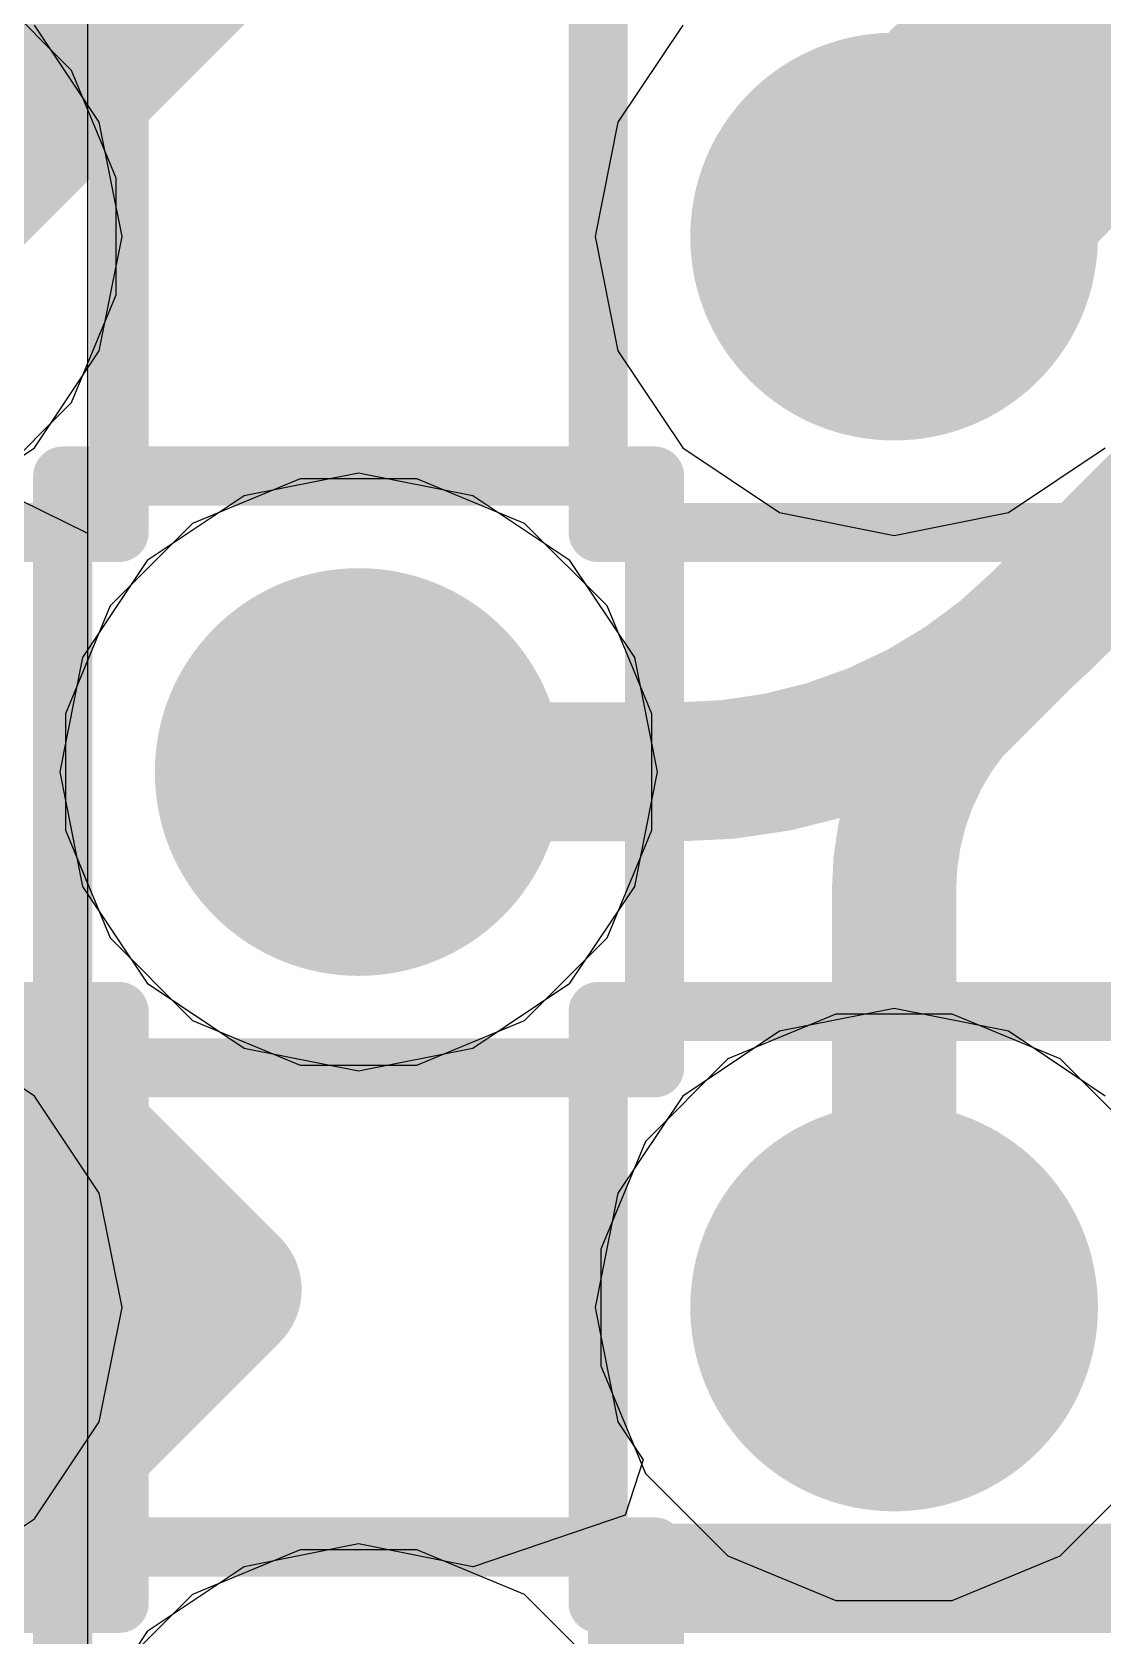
# Model space of a CAD drawing. Header units: inches. Extents: x -6 to 284, y -12 to 154.
# Drawn here: x 58.724 to 59.643, y 6.155 to 7.532 of the extents above; entities that cross this region are included whole.
import ezdxf

# ---------------------------------------------------------------- set-up
doc = ezdxf.new("R2010")
doc.units = ezdxf.units.IN
for name, color, linetype in [('Bottom Layer', 5, 'Continuous'), ('Bottom Overlay', 54, 'Continuous'), ('Bottom Paste', 16, 'Continuous'), ('Bottom Solder', 6, 'Continuous'), ('Drill Drawing', 1, 'Continuous'), ('GND-1', 16, 'Continuous'), ('GND-2', 90, 'Continuous'), ('GND-3', 216, 'Continuous'), ('GND-4', 54, 'Continuous'), ('PWR-1', 156, 'Continuous'), ('PWR-2', 130, 'Continuous'), ('Signal L1', 76, 'Continuous'), ('Signal L2', 6, 'Continuous'), ('Top Layer', 1, 'Continuous'), ('Top Paste', 8, 'Continuous'), ('Top Solder', 216, 'Continuous'), ('Via Holes', 16, 'Continuous')]:
    doc.layers.add(name, color=color, linetype=linetype)

# ---------------------------------------------------------------- blocks, each defined once
blk = doc.blocks.new('BGA_565_15_5_14_4__132')
at = {"layer": 'Top Layer'}
h = blk.add_hatch(color=1, dxfattribs=at)
edge = h.paths.add_edge_path()
edge.add_arc((-2.27499926, 4.87499914), 0.12499848, 0, 360)
h = blk.add_hatch(color=1, dxfattribs=at)
edge = h.paths.add_edge_path()
edge.add_arc((-2.9250005, 4.22500044), 0.12499848, 0, 360)
h = blk.add_hatch(color=1, dxfattribs=at)
edge = h.paths.add_edge_path()
edge.add_arc((-2.27499926, 4.22500044), 0.12499848, 0, 360)
at = {"layer": 'Top Paste'}
h = blk.add_hatch(color=8, dxfattribs=at)
edge = h.paths.add_edge_path()
edge.add_arc((-2.27499926, 4.87499914), 0.12499848, 0, 360)
h = blk.add_hatch(color=8, dxfattribs=at)
edge = h.paths.add_edge_path()
edge.add_arc((-2.9250005, 4.22500044), 0.12499848, 0, 360)
h = blk.add_hatch(color=8, dxfattribs=at)
edge = h.paths.add_edge_path()
edge.add_arc((-2.27499926, 4.22500044), 0.12499848, 0, 360)
at = {"layer": 'Top Solder'}
h = blk.add_hatch(color=216, dxfattribs=at)
edge = h.paths.add_edge_path()
edge.add_arc((-2.27499926, 4.87499914), 0.17499838, 0, 360)
h = blk.add_hatch(color=216, dxfattribs=at)
edge = h.paths.add_edge_path()
edge.add_arc((-2.9250005, 4.22500044), 0.17499838, 0, 360)
h = blk.add_hatch(color=216, dxfattribs=at)
edge = h.paths.add_edge_path()
edge.add_arc((-2.27499926, 4.22500044), 0.17499838, 0, 360)
blk = doc.blocks.new('CAP_0201_B_398')
at = {"layer": 'Bottom Layer'}
for points in [[(-0.44999656, 0.1499997), (-0.14999716, 0.1499997), (-0.14999716, -0.1499997), (-0.44999656, -0.1499997)], [(0.14999716, 0.1499997), (0.44999656, 0.1499997), (0.44999656, -0.1499997), (0.14999716, -0.1499997)]]:
    blk.add_hatch(color=5, dxfattribs=at).paths.add_polyline_path(points)
at = {"layer": 'Bottom Paste'}
for points in [[(-0.44999656, 0.1499997), (-0.14999716, 0.1499997), (-0.14999716, -0.1499997), (-0.44999656, -0.1499997)], [(0.14999716, 0.1499997), (0.44999656, 0.1499997), (0.44999656, -0.1499997), (0.14999716, -0.1499997)]]:
    blk.add_hatch(color=16, dxfattribs=at).paths.add_polyline_path(points)
at = {"layer": 'Bottom Solder'}
for points in [[(-0.50499772, 0.20500086), (-0.094996, 0.20500086), (-0.094996, -0.20500086), (-0.50499772, -0.20500086)], [(0.094996, 0.20500086), (0.50499772, 0.20500086), (0.50499772, -0.20500086), (0.094996, -0.20500086)]]:
    blk.add_hatch(color=6, dxfattribs=at).paths.add_polyline_path(points)
at = {"layer": 'Bottom Overlay'}
for points in [[(-0.2032, 0.2286, 0.127, 0.127, 0), (-0.5334, 0.2286, 0.127, 0.127, 0)], [(-0.5334, 0.2286, 0.127, 0.127, 0), (-0.5334, -0.2286, 0.127, 0.127, 0)], [(0.5334, 0.2286, 0.127, 0.127, 0), (0.2032, 0.2286, 0.127, 0.127, 0)], [(0.5334, 0.2286, 0.127, 0.127, 0), (0.5334, -0.2286, 0.127, 0.127, 0)], [(-0.2032, -0.2286, 0.127, 0.127, 0), (-0.5334, -0.2286, 0.127, 0.127, 0)], [(0.5334, -0.2286, 0.127, 0.127, 0), (0.2032, -0.2286, 0.127, 0.127, 0)]]:
    blk.add_lwpolyline(points, format="xyseb", dxfattribs=at)
for points in [[(-0.5651499999999999, 0.2286, 0.0635, 0.0635, 1), (-0.5016499999999999, 0.2286, 0.0635, 0.0635, 1)], [(-0.5651499999999999, 0.2286, 0.0635, 0.0635, 1), (-0.5016499999999999, 0.2286, 0.0635, 0.0635, 1)], [(-0.23495, 0.2286, 0.0635, 0.0635, 1), (-0.17145, 0.2286, 0.0635, 0.0635, 1)], [(0.17145, 0.2286, 0.0635, 0.0635, 1), (0.23495, 0.2286, 0.0635, 0.0635, 1)], [(0.5016499999999999, 0.2286, 0.0635, 0.0635, 1), (0.5651499999999999, 0.2286, 0.0635, 0.0635, 1)], [(0.5016499999999999, 0.2286, 0.0635, 0.0635, 1), (0.5651499999999999, 0.2286, 0.0635, 0.0635, 1)], [(-0.5651499999999999, -0.2286, 0.0635, 0.0635, 1), (-0.5016499999999999, -0.2286, 0.0635, 0.0635, 1)], [(-0.5651499999999999, -0.2286, 0.0635, 0.0635, 1), (-0.5016499999999999, -0.2286, 0.0635, 0.0635, 1)], [(-0.23495, -0.2286, 0.0635, 0.0635, 1), (-0.17145, -0.2286, 0.0635, 0.0635, 1)], [(0.17145, -0.2286, 0.0635, 0.0635, 1), (0.23495, -0.2286, 0.0635, 0.0635, 1)], [(0.5016499999999999, -0.2286, 0.0635, 0.0635, 1), (0.5651499999999999, -0.2286, 0.0635, 0.0635, 1)], [(0.5016499999999999, -0.2286, 0.0635, 0.0635, 1), (0.5651499999999999, -0.2286, 0.0635, 0.0635, 1)]]:
    blk.add_lwpolyline(points, format="xyseb", close=True, dxfattribs=at)

msp = doc.modelspace()

# ---------------------------------------------------------------- hatches: boundary and pattern name
at = {"layer": 'Bottom Layer'}
h = msp.add_hatch(color=5, dxfattribs=at)
edge = h.paths.add_edge_path()
edge.add_arc((59.4636352, 7.356739159999999), 0.1499997, 0, 360)
h = msp.add_hatch(color=5, dxfattribs=at)
edge = h.paths.add_edge_path()
edge.add_arc((59.00401458, 6.89711854), 0.1499997, 0, 360)
h = msp.add_hatch(color=5, dxfattribs=at)
edge = h.paths.add_edge_path()
edge.add_arc((59.4636352, 6.43749792), 0.1499997, 0, 360)
at = {"layer": 'GND-1'}
h = msp.add_hatch(color=16, dxfattribs=at)
edge = h.paths.add_edge_path()
edge.add_arc((59.4636352, 7.356739159999999), 0.1499997, 0, 360)
h = msp.add_hatch(color=16, dxfattribs=at)
edge = h.paths.add_edge_path()
edge.add_arc((59.00401458, 6.89711854), 0.1499997, 0, 360)
h = msp.add_hatch(color=16, dxfattribs=at)
edge = h.paths.add_edge_path()
edge.add_arc((59.4636352, 6.43749792), 0.1499997, 0, 360)
at = {"layer": 'GND-2'}
h = msp.add_hatch(color=90, dxfattribs=at)
edge = h.paths.add_edge_path()
edge.add_arc((59.4636352, 7.356739159999999), 0.1499997, 0, 360)
h = msp.add_hatch(color=90, dxfattribs=at)
edge = h.paths.add_edge_path()
edge.add_arc((59.00401458, 6.89711854), 0.1499997, 0, 360)
h = msp.add_hatch(color=90, dxfattribs=at)
edge = h.paths.add_edge_path()
edge.add_arc((59.4636352, 6.43749792), 0.1499997, 0, 360)
at = {"layer": 'GND-3'}
h = msp.add_hatch(color=216, dxfattribs=at)
edge = h.paths.add_edge_path()
edge.add_arc((59.4636352, 7.356739159999999), 0.1499997, 0, 360)
h = msp.add_hatch(color=216, dxfattribs=at)
edge = h.paths.add_edge_path()
edge.add_arc((59.00401458, 6.89711854), 0.1499997, 0, 360)
h = msp.add_hatch(color=216, dxfattribs=at)
edge = h.paths.add_edge_path()
edge.add_arc((59.4636352, 6.43749792), 0.1499997, 0, 360)
at = {"layer": 'GND-4'}
h = msp.add_hatch(color=54, dxfattribs=at)
edge = h.paths.add_edge_path()
edge.add_arc((59.4636352, 7.356739159999999), 0.1499997, 0, 360)
h = msp.add_hatch(color=54, dxfattribs=at)
edge = h.paths.add_edge_path()
edge.add_arc((59.00401458, 6.89711854), 0.1499997, 0, 360)
h = msp.add_hatch(color=54, dxfattribs=at)
edge = h.paths.add_edge_path()
edge.add_arc((59.4636352, 6.43749792), 0.1499997, 0, 360)
at = {"layer": 'PWR-1'}
h = msp.add_hatch(color=156, dxfattribs=at)
edge = h.paths.add_edge_path()
edge.add_arc((59.4636352, 7.356739159999999), 0.1499997, 0, 360)
h = msp.add_hatch(color=156, dxfattribs=at)
edge = h.paths.add_edge_path()
edge.add_arc((59.00401458, 6.89711854), 0.1499997, 0, 360)
h = msp.add_hatch(color=156, dxfattribs=at)
edge = h.paths.add_edge_path()
edge.add_arc((59.4636352, 6.43749792), 0.1499997, 0, 360)
at = {"layer": 'PWR-2'}
h = msp.add_hatch(color=130, dxfattribs=at)
edge = h.paths.add_edge_path()
edge.add_arc((59.4636352, 7.356739159999999), 0.1499997, 0, 360)
h = msp.add_hatch(color=130, dxfattribs=at)
edge = h.paths.add_edge_path()
edge.add_arc((59.00401458, 6.89711854), 0.1499997, 0, 360)
h = msp.add_hatch(color=130, dxfattribs=at)
edge = h.paths.add_edge_path()
edge.add_arc((59.4636352, 6.43749792), 0.1499997, 0, 360)
at = {"layer": 'Signal L1'}
h = msp.add_hatch(color=76, dxfattribs=at)
edge = h.paths.add_edge_path()
edge.add_arc((59.4636352, 7.356739159999999), 0.1499997, 0, 360)
h = msp.add_hatch(color=76, dxfattribs=at)
edge = h.paths.add_edge_path()
edge.add_arc((59.00401458, 6.89711854), 0.1499997, 0, 360)
h = msp.add_hatch(color=76, dxfattribs=at)
edge = h.paths.add_edge_path()
edge.add_arc((59.4636352, 6.43749792), 0.1499997, 0, 360)
at = {"layer": 'Signal L2'}
h = msp.add_hatch(color=6, dxfattribs=at)
edge = h.paths.add_edge_path()
edge.add_arc((59.4636352, 7.356739159999999), 0.1499997, 0, 360)
h = msp.add_hatch(color=6, dxfattribs=at)
edge = h.paths.add_edge_path()
edge.add_arc((59.00401458, 6.89711854), 0.1499997, 0, 360)
h = msp.add_hatch(color=6, dxfattribs=at)
edge = h.paths.add_edge_path()
edge.add_arc((59.4636352, 6.43749792), 0.1499997, 0, 360)
at = {"layer": 'Top Layer'}
h = msp.add_hatch(color=1, dxfattribs=at)
edge = h.paths.add_edge_path()
edge.add_arc((59.4636352, 7.356739159999999), 0.1499997, 0, 360)
h = msp.add_hatch(color=1, dxfattribs=at)
edge = h.paths.add_edge_path()
edge.add_arc((59.00401458, 6.89711854), 0.1499997, 0, 360)
h = msp.add_hatch(color=1, dxfattribs=at)
edge = h.paths.add_edge_path()
edge.add_arc((59.4636352, 6.43749792), 0.1499997, 0, 360)
at = {"layer": 'Via Holes'}
h = msp.add_hatch(color=7, dxfattribs=at)
edge = h.paths.add_edge_path()
edge.add_arc((59.4636352, 7.356739159999999), 0.07499858, 0, 360)
h = msp.add_hatch(color=7, dxfattribs=at)
edge = h.paths.add_edge_path()
edge.add_arc((59.00401458, 6.89711854), 0.07499858, 0, 360)
h = msp.add_hatch(color=7, dxfattribs=at)
edge = h.paths.add_edge_path()
edge.add_arc((59.4636352, 6.43749792), 0.07499858, 0, 360)

# ---------------------------------------------------------------- linework, layer by layer
at = {"layer": 'Bottom Layer'}
for p, q in [((58.77134295999999, 14.32869118), (58.77134295999999, 3.62964222)), ((58.68691081999999, 7.143442659999999), (58.77134295999999, 7.102147339999999)), ((58.77134295999999, 7.102147339999999), (58.77134295999999, 6.9928613)), ((58.77134295999999, 6.9928613), (58.75241488, 6.947164159999999)), ((58.75241488, 6.947164159999999), (58.75241488, 6.84707292)), ((58.75241488, 6.84707292), (58.77134295999999, 6.801375779999999)), ((58.77134295999999, 6.801375779999999), (58.77134295999999, 6.07362006))]:
    msp.add_line(p, q, dxfattribs=at)
for points in [[(59.51692694, 6.945927179999999, 0.10668, 0.10668, 0), (61.09960348, 8.52860372, 0.10668, 0.10668, 0)], [(58.15886005999999, 6.971200179999999, 0.2032, 0.2032, 0), (59.00401712, 7.81635724, 0.2032, 0.2032, 0)], [(59.46365297999999, 6.795698879999999, 0.10668, 0.10668, -0.1720574410239898), (59.51692694, 6.945927179999999, 0.10668, 0.10668, 0)], [(59.46365805999999, 6.437518239999999, 0.10668, 0.10668, 0), (59.46365805999999, 6.795698879999999, 0.10668, 0.10668, 0)]]:
    msp.add_lwpolyline(points, format="xyseb", dxfattribs=at)
for points in [[(59.49025693999999, 6.945927179999999, 0.05333999999999999, 0.05333999999999999, 1), (59.54359693999999, 6.945927179999999, 0.05333999999999999, 0.05333999999999999, 1)], [(59.49025693999999, 6.945927179999999, 0.05333999999999999, 0.05333999999999999, 1), (59.54359693999999, 6.945927179999999, 0.05333999999999999, 0.05333999999999999, 1)], [(59.43698298, 6.795698879999999, 0.05333999999999999, 0.05333999999999999, 1), (59.49032297999999, 6.795698879999999, 0.05333999999999999, 0.05333999999999999, 1)], [(59.43698806, 6.795698879999999, 0.05333999999999999, 0.05333999999999999, 1), (59.49032806, 6.795698879999999, 0.05333999999999999, 0.05333999999999999, 1)], [(59.43698806, 6.437518239999999, 0.05333999999999999, 0.05333999999999999, 1), (59.49032806, 6.437518239999999, 0.05333999999999999, 0.05333999999999999, 1)]]:
    msp.add_lwpolyline(points, format="xyseb", close=True, dxfattribs=at)
at = {"layer": 'Drill Drawing'}
for points in [[(58.79839396, 7.102739159999999, 0.0508, 0.0508, 0), (58.79839396, 7.61073916, 0.0508, 0.0508, 0)], [(59.20963519999999, 7.102739159999999, 0.0508, 0.0508, 0), (59.20963519999999, 7.61073916, 0.0508, 0.0508, 0)], [(58.75001458, 7.15111854, 0.0508, 0.0508, 0), (59.25801458, 7.15111854, 0.0508, 0.0508, 0)], [(58.75001458, 6.64311854, 0.0508, 0.0508, 0), (58.75001458, 7.15111854, 0.0508, 0.0508, 0)], [(59.25801458, 6.64311854, 0.0508, 0.0508, 0), (59.25801458, 7.15111854, 0.0508, 0.0508, 0)], [(58.29039396, 7.102739159999999, 0.0508, 0.0508, 0), (58.79839396, 7.102739159999999, 0.0508, 0.0508, 0)], [(59.20963519999999, 7.102739159999999, 0.0508, 0.0508, 0), (59.71763519999999, 7.102739159999999, 0.0508, 0.0508, 0)], [(58.29039396, 6.691497919999999, 0.0508, 0.0508, 0), (58.79839396, 6.691497919999999, 0.0508, 0.0508, 0)], [(58.79839396, 6.18349792, 0.0508, 0.0508, 0), (58.79839396, 6.691497919999999, 0.0508, 0.0508, 0)], [(59.20963519999999, 6.691497919999999, 0.0508, 0.0508, 0), (59.71763519999999, 6.691497919999999, 0.0508, 0.0508, 0)], [(59.20963519999999, 6.18349792, 0.0508, 0.0508, 0), (59.20963519999999, 6.691497919999999, 0.0508, 0.0508, 0)], [(58.75001458, 6.64311854, 0.0508, 0.0508, 0), (59.25801458, 6.64311854, 0.0508, 0.0508, 0)], [(58.75001458, 6.2318773, 0.0508, 0.0508, 0), (59.25801458, 6.2318773, 0.0508, 0.0508, 0)], [(58.75001458, 5.7238773, 0.0508, 0.0508, 0), (58.75001458, 6.2318773, 0.0508, 0.0508, 0)], [(59.22644746, 6.2263147, 0.0508, 0.0508, 0), (59.73444746, 6.2263147, 0.0508, 0.0508, 0)], [(59.22644746, 5.7183147, 0.0508, 0.0508, 0), (59.22644746, 6.2263147, 0.0508, 0.0508, 0)], [(59.25801458, 5.7238773, 0.0508, 0.0508, 0), (59.25801458, 6.2318773, 0.0508, 0.0508, 0)], [(58.29039396, 6.18349792, 0.0508, 0.0508, 0), (58.79839396, 6.18349792, 0.0508, 0.0508, 0)], [(59.20963519999999, 6.18349792, 0.0508, 0.0508, 0), (59.71763519999999, 6.18349792, 0.0508, 0.0508, 0)]]:
    msp.add_lwpolyline(points, format="xyseb", dxfattribs=at)
for points in [[(58.73731458, 7.15111854, 0.0254, 0.0254, 1), (58.76271457999999, 7.15111854, 0.0254, 0.0254, 1)], [(58.73731458, 7.15111854, 0.0254, 0.0254, 1), (58.76271457999999, 7.15111854, 0.0254, 0.0254, 1)], [(59.24531458, 7.15111854, 0.0254, 0.0254, 1), (59.27071458, 7.15111854, 0.0254, 0.0254, 1)], [(59.24531458, 7.15111854, 0.0254, 0.0254, 1), (59.27071458, 7.15111854, 0.0254, 0.0254, 1)], [(58.78569395999999, 7.102739159999999, 0.0254, 0.0254, 1), (58.81109396, 7.102739159999999, 0.0254, 0.0254, 1)], [(58.78569395999999, 7.102739159999999, 0.0254, 0.0254, 1), (58.81109396, 7.102739159999999, 0.0254, 0.0254, 1)], [(59.1969352, 7.102739159999999, 0.0254, 0.0254, 1), (59.2223352, 7.102739159999999, 0.0254, 0.0254, 1)], [(59.1969352, 7.102739159999999, 0.0254, 0.0254, 1), (59.2223352, 7.102739159999999, 0.0254, 0.0254, 1)], [(58.78569395999999, 6.691497919999999, 0.0254, 0.0254, 1), (58.81109396, 6.691497919999999, 0.0254, 0.0254, 1)], [(58.78569395999999, 6.691497919999999, 0.0254, 0.0254, 1), (58.81109396, 6.691497919999999, 0.0254, 0.0254, 1)], [(59.1969352, 6.691497919999999, 0.0254, 0.0254, 1), (59.2223352, 6.691497919999999, 0.0254, 0.0254, 1)], [(59.1969352, 6.691497919999999, 0.0254, 0.0254, 1), (59.2223352, 6.691497919999999, 0.0254, 0.0254, 1)], [(58.73731458, 6.64311854, 0.0254, 0.0254, 1), (58.76271457999999, 6.64311854, 0.0254, 0.0254, 1)], [(58.73731458, 6.64311854, 0.0254, 0.0254, 1), (58.76271457999999, 6.64311854, 0.0254, 0.0254, 1)], [(59.24531458, 6.64311854, 0.0254, 0.0254, 1), (59.27071458, 6.64311854, 0.0254, 0.0254, 1)], [(59.24531458, 6.64311854, 0.0254, 0.0254, 1), (59.27071458, 6.64311854, 0.0254, 0.0254, 1)], [(58.73731458, 6.2318773, 0.0254, 0.0254, 1), (58.76271457999999, 6.2318773, 0.0254, 0.0254, 1)], [(58.73731458, 6.2318773, 0.0254, 0.0254, 1), (58.76271457999999, 6.2318773, 0.0254, 0.0254, 1)], [(59.21374745999999, 6.2263147, 0.0254, 0.0254, 1), (59.23914745999999, 6.2263147, 0.0254, 0.0254, 1)], [(59.21374745999999, 6.2263147, 0.0254, 0.0254, 1), (59.23914745999999, 6.2263147, 0.0254, 0.0254, 1)], [(59.24531458, 6.2318773, 0.0254, 0.0254, 1), (59.27071458, 6.2318773, 0.0254, 0.0254, 1)], [(59.24531458, 6.2318773, 0.0254, 0.0254, 1), (59.27071458, 6.2318773, 0.0254, 0.0254, 1)], [(58.78569395999999, 6.18349792, 0.0254, 0.0254, 1), (58.81109396, 6.18349792, 0.0254, 0.0254, 1)], [(58.78569395999999, 6.18349792, 0.0254, 0.0254, 1), (58.81109396, 6.18349792, 0.0254, 0.0254, 1)], [(59.1969352, 6.18349792, 0.0254, 0.0254, 1), (59.2223352, 6.18349792, 0.0254, 0.0254, 1)], [(59.1969352, 6.18349792, 0.0254, 0.0254, 1), (59.2223352, 6.18349792, 0.0254, 0.0254, 1)]]:
    msp.add_lwpolyline(points, format="xyseb", close=True, dxfattribs=at)
at = {"layer": 'GND-1'}
for p, q in [((58.75769045999999, 7.49925856), (58.68691335999999, 7.570035659999999)), ((58.79599366, 7.40678478), (58.75769045999999, 7.49925856)), ((58.79599366, 7.306693539999999), (58.79599366, 7.40678478)), ((58.75769045999999, 7.21421976), (58.79599366, 7.306693539999999)), ((58.68691335999999, 7.143442659999999), (58.75769045999999, 7.21421976)), ((58.95396896, 7.14871824), (58.86149517999999, 7.110415039999999)), ((59.0540602, 7.14871824), (58.95396896, 7.14871824)), ((59.14653397999999, 7.110415039999999), (59.0540602, 7.14871824)), ((58.86149517999999, 7.110415039999999), (58.79071807999999, 7.03963794)), ((59.21731107999999, 7.03963794), (59.14653397999999, 7.110415039999999)), ((58.79071807999999, 7.03963794), (58.75241488, 6.947164159999999)), ((59.25561427999999, 6.947164159999999), (59.21731107999999, 7.03963794)), ((58.75241488, 6.947164159999999), (58.75241488, 6.84707292)), ((59.25561427999999, 6.84707292), (59.25561427999999, 6.947164159999999)), ((58.75241488, 6.84707292), (58.79071807999999, 6.754599139999999)), ((59.21731107999999, 6.754599139999999), (59.25561427999999, 6.84707292)), ((58.79071807999999, 6.754599139999999), (58.86149517999999, 6.68382204)), ((59.14653397999999, 6.68382204), (59.21731107999999, 6.754599139999999)), ((58.86149517999999, 6.68382204), (58.95396896, 6.645518839999999)), ((59.0540602, 6.645518839999999), (59.14653397999999, 6.68382204)), ((59.41358958, 6.689097619999999), (59.32111579999999, 6.650794419999999)), ((59.51368082, 6.689097619999999), (59.41358958, 6.689097619999999)), ((59.6061546, 6.650794419999999), (59.51368082, 6.689097619999999)), ((59.32111579999999, 6.650794419999999), (59.25033869999999, 6.58001732)), ((59.6769317, 6.58001732), (59.6061546, 6.650794419999999)), ((58.95396896, 6.645518839999999), (59.0540602, 6.645518839999999)), ((59.25033869999999, 6.58001732), (59.2120355, 6.48754354)), ((59.2120355, 6.48754354), (59.2120355, 6.3874523)), ((59.2120355, 6.3874523), (59.25033869999999, 6.29497852)), ((59.25033869999999, 6.29497852), (59.32111579999999, 6.22420142)), ((59.6061546, 6.22420142), (59.6769317, 6.29497852)), ((58.95396896, 6.229476999999999), (58.86149517999999, 6.1911738)), ((59.0540602, 6.229476999999999), (58.95396896, 6.229476999999999)), ((59.14653397999999, 6.1911738), (59.0540602, 6.229476999999999)), ((59.32111579999999, 6.22420142), (59.41358958, 6.185898219999999)), ((59.51368082, 6.185898219999999), (59.6061546, 6.22420142)), ((58.86149517999999, 6.1911738), (58.79071807999999, 6.1203967)), ((59.21731107999999, 6.1203967), (59.14653397999999, 6.1911738)), ((59.41358958, 6.185898219999999), (59.51368082, 6.185898219999999))]:
    msp.add_line(p, q, dxfattribs=at)
at = {"layer": 'GND-2'}
for p, q in [((58.75769045999999, 7.49925856), (58.68691335999999, 7.570035659999999)), ((58.79599366, 7.40678478), (58.75769045999999, 7.49925856)), ((58.79599366, 7.306693539999999), (58.79599366, 7.40678478)), ((58.75769045999999, 7.21421976), (58.79599366, 7.306693539999999)), ((58.68691335999999, 7.143442659999999), (58.75769045999999, 7.21421976)), ((58.95396896, 7.14871824), (58.86149517999999, 7.110415039999999)), ((59.0540602, 7.14871824), (58.95396896, 7.14871824)), ((59.14653397999999, 7.110415039999999), (59.0540602, 7.14871824)), ((58.86149517999999, 7.110415039999999), (58.79071807999999, 7.03963794)), ((59.21731107999999, 7.03963794), (59.14653397999999, 7.110415039999999)), ((58.79071807999999, 7.03963794), (58.75241488, 6.947164159999999)), ((59.25561427999999, 6.947164159999999), (59.21731107999999, 7.03963794)), ((58.75241488, 6.947164159999999), (58.75241488, 6.84707292)), ((59.25561427999999, 6.84707292), (59.25561427999999, 6.947164159999999)), ((58.75241488, 6.84707292), (58.79071807999999, 6.754599139999999)), ((59.21731107999999, 6.754599139999999), (59.25561427999999, 6.84707292)), ((58.79071807999999, 6.754599139999999), (58.86149517999999, 6.68382204)), ((59.14653397999999, 6.68382204), (59.21731107999999, 6.754599139999999)), ((58.86149517999999, 6.68382204), (58.95396896, 6.645518839999999)), ((59.0540602, 6.645518839999999), (59.14653397999999, 6.68382204)), ((59.41358958, 6.689097619999999), (59.32111579999999, 6.650794419999999)), ((59.51368082, 6.689097619999999), (59.41358958, 6.689097619999999)), ((59.6061546, 6.650794419999999), (59.51368082, 6.689097619999999)), ((59.32111579999999, 6.650794419999999), (59.25033869999999, 6.58001732)), ((59.6769317, 6.58001732), (59.6061546, 6.650794419999999)), ((58.95396896, 6.645518839999999), (59.0540602, 6.645518839999999)), ((59.25033869999999, 6.58001732), (59.2120355, 6.48754354)), ((59.2120355, 6.48754354), (59.2120355, 6.3874523)), ((59.2120355, 6.3874523), (59.25033869999999, 6.29497852)), ((59.25033869999999, 6.29497852), (59.32111579999999, 6.22420142)), ((59.6061546, 6.22420142), (59.6769317, 6.29497852)), ((58.95396896, 6.229476999999999), (58.86149517999999, 6.1911738)), ((59.0540602, 6.229476999999999), (58.95396896, 6.229476999999999)), ((59.14653397999999, 6.1911738), (59.0540602, 6.229476999999999)), ((59.32111579999999, 6.22420142), (59.41358958, 6.185898219999999)), ((59.51368082, 6.185898219999999), (59.6061546, 6.22420142)), ((58.86149517999999, 6.1911738), (58.79071807999999, 6.1203967)), ((59.21731107999999, 6.1203967), (59.14653397999999, 6.1911738)), ((59.41358958, 6.185898219999999), (59.51368082, 6.185898219999999))]:
    msp.add_line(p, q, dxfattribs=at)
at = {"layer": 'GND-3'}
for p, q in [((58.75769045999999, 7.49925856), (58.68691335999999, 7.570035659999999)), ((58.79599366, 7.40678478), (58.75769045999999, 7.49925856)), ((58.79599366, 7.306693539999999), (58.79599366, 7.40678478)), ((58.75769045999999, 7.21421976), (58.79599366, 7.306693539999999)), ((58.68691335999999, 7.143442659999999), (58.75769045999999, 7.21421976)), ((58.95396896, 7.14871824), (58.86149517999999, 7.110415039999999)), ((59.0540602, 7.14871824), (58.95396896, 7.14871824)), ((59.14653397999999, 7.110415039999999), (59.0540602, 7.14871824)), ((58.86149517999999, 7.110415039999999), (58.79071807999999, 7.03963794)), ((59.21731107999999, 7.03963794), (59.14653397999999, 7.110415039999999)), ((58.79071807999999, 7.03963794), (58.75241488, 6.947164159999999)), ((59.25561427999999, 6.947164159999999), (59.21731107999999, 7.03963794)), ((58.75241488, 6.947164159999999), (58.75241488, 6.84707292)), ((59.25561427999999, 6.84707292), (59.25561427999999, 6.947164159999999)), ((58.75241488, 6.84707292), (58.79071807999999, 6.754599139999999)), ((59.21731107999999, 6.754599139999999), (59.25561427999999, 6.84707292)), ((58.79071807999999, 6.754599139999999), (58.86149517999999, 6.68382204)), ((59.14653397999999, 6.68382204), (59.21731107999999, 6.754599139999999)), ((58.86149517999999, 6.68382204), (58.95396896, 6.645518839999999)), ((59.0540602, 6.645518839999999), (59.14653397999999, 6.68382204)), ((59.41358958, 6.689097619999999), (59.32111579999999, 6.650794419999999)), ((59.51368082, 6.689097619999999), (59.41358958, 6.689097619999999)), ((59.6061546, 6.650794419999999), (59.51368082, 6.689097619999999)), ((59.32111579999999, 6.650794419999999), (59.25033869999999, 6.58001732)), ((59.6769317, 6.58001732), (59.6061546, 6.650794419999999)), ((58.95396896, 6.645518839999999), (59.0540602, 6.645518839999999)), ((59.25033869999999, 6.58001732), (59.2120355, 6.48754354)), ((59.2120355, 6.48754354), (59.2120355, 6.3874523)), ((59.2120355, 6.3874523), (59.25033869999999, 6.29497852)), ((59.25033869999999, 6.29497852), (59.32111579999999, 6.22420142)), ((59.6061546, 6.22420142), (59.6769317, 6.29497852)), ((58.95396896, 6.229476999999999), (58.86149517999999, 6.1911738)), ((59.0540602, 6.229476999999999), (58.95396896, 6.229476999999999)), ((59.14653397999999, 6.1911738), (59.0540602, 6.229476999999999)), ((59.32111579999999, 6.22420142), (59.41358958, 6.185898219999999)), ((59.51368082, 6.185898219999999), (59.6061546, 6.22420142)), ((58.86149517999999, 6.1911738), (58.79071807999999, 6.1203967)), ((59.21731107999999, 6.1203967), (59.14653397999999, 6.1911738)), ((59.41358958, 6.185898219999999), (59.51368082, 6.185898219999999))]:
    msp.add_line(p, q, dxfattribs=at)
at = {"layer": 'GND-4'}
for p, q in [((58.75769045999999, 7.49925856), (58.68691335999999, 7.570035659999999)), ((58.79599366, 7.40678478), (58.75769045999999, 7.49925856)), ((58.79599366, 7.306693539999999), (58.79599366, 7.40678478)), ((58.75769045999999, 7.21421976), (58.79599366, 7.306693539999999)), ((58.68691335999999, 7.143442659999999), (58.75769045999999, 7.21421976)), ((58.95396896, 7.14871824), (58.86149517999999, 7.110415039999999)), ((59.0540602, 7.14871824), (58.95396896, 7.14871824)), ((59.14653397999999, 7.110415039999999), (59.0540602, 7.14871824)), ((58.86149517999999, 7.110415039999999), (58.79071807999999, 7.03963794)), ((59.21731107999999, 7.03963794), (59.14653397999999, 7.110415039999999)), ((58.79071807999999, 7.03963794), (58.75241488, 6.947164159999999)), ((59.25561427999999, 6.947164159999999), (59.21731107999999, 7.03963794)), ((58.75241488, 6.947164159999999), (58.75241488, 6.84707292)), ((59.25561427999999, 6.84707292), (59.25561427999999, 6.947164159999999)), ((58.75241488, 6.84707292), (58.79071807999999, 6.754599139999999)), ((59.21731107999999, 6.754599139999999), (59.25561427999999, 6.84707292)), ((58.79071807999999, 6.754599139999999), (58.86149517999999, 6.68382204)), ((59.14653397999999, 6.68382204), (59.21731107999999, 6.754599139999999)), ((58.86149517999999, 6.68382204), (58.95396896, 6.645518839999999)), ((59.0540602, 6.645518839999999), (59.14653397999999, 6.68382204)), ((59.41358958, 6.689097619999999), (59.32111579999999, 6.650794419999999)), ((59.51368082, 6.689097619999999), (59.41358958, 6.689097619999999)), ((59.6061546, 6.650794419999999), (59.51368082, 6.689097619999999)), ((59.32111579999999, 6.650794419999999), (59.25033869999999, 6.58001732)), ((59.6769317, 6.58001732), (59.6061546, 6.650794419999999)), ((58.95396896, 6.645518839999999), (59.0540602, 6.645518839999999)), ((59.25033869999999, 6.58001732), (59.2120355, 6.48754354)), ((59.2120355, 6.48754354), (59.2120355, 6.3874523)), ((59.2120355, 6.3874523), (59.25033869999999, 6.29497852)), ((59.25033869999999, 6.29497852), (59.32111579999999, 6.22420142)), ((59.6061546, 6.22420142), (59.6769317, 6.29497852)), ((58.95396896, 6.229476999999999), (58.86149517999999, 6.1911738)), ((59.0540602, 6.229476999999999), (58.95396896, 6.229476999999999)), ((59.14653397999999, 6.1911738), (59.0540602, 6.229476999999999)), ((59.32111579999999, 6.22420142), (59.41358958, 6.185898219999999)), ((59.51368082, 6.185898219999999), (59.6061546, 6.22420142)), ((58.86149517999999, 6.1911738), (58.79071807999999, 6.1203967)), ((59.21731107999999, 6.1203967), (59.14653397999999, 6.1911738)), ((59.41358958, 6.185898219999999), (59.51368082, 6.185898219999999))]:
    msp.add_line(p, q, dxfattribs=at)
at = {"layer": 'PWR-1'}
for p, q in [((59.2822411, 7.53813326), (59.22663288, 7.454907619999999)), ((59.22663288, 7.454907619999999), (59.20710535999999, 7.356739159999999)), ((59.20710535999999, 7.356739159999999), (59.22663288, 7.258570699999999)), ((59.22663288, 7.258570699999999), (59.2822411, 7.17534506)), ((59.2822411, 7.17534506), (59.36546674, 7.11973684)), ((59.56180366, 7.11973684), (59.6450293, 7.17534506)), ((59.00401458, 7.153648379999999), (58.90584611999999, 7.134120859999999)), ((59.10218303999999, 7.134120859999999), (59.00401458, 7.153648379999999)), ((58.90584611999999, 7.134120859999999), (58.82262048, 7.078512639999999)), ((59.18540867999999, 7.078512639999999), (59.10218303999999, 7.134120859999999)), ((59.36546674, 7.11973684), (59.4636352, 7.100209319999999)), ((59.4636352, 7.100209319999999), (59.56180366, 7.11973684)), ((58.82262048, 7.078512639999999), (58.76701226, 6.995287)), ((59.24101690000001, 6.995287), (59.18540867999999, 7.078512639999999)), ((58.76701226, 6.995287), (58.74748474, 6.89711854)), ((59.26054442, 6.89711854), (59.24101690000001, 6.995287)), ((58.74748474, 6.89711854), (58.76701226, 6.79895008)), ((59.24101690000001, 6.79895008), (59.26054442, 6.89711854)), ((58.76701226, 6.79895008), (58.82262048, 6.715724439999999)), ((59.18540867999999, 6.715724439999999), (59.24101690000001, 6.79895008)), ((58.82262048, 6.715724439999999), (58.90584611999999, 6.660116219999999)), ((59.10218303999999, 6.660116219999999), (59.18540867999999, 6.715724439999999)), ((59.4636352, 6.69402776), (59.36546674, 6.67450024)), ((59.56180366, 6.67450024), (59.4636352, 6.69402776)), ((58.72578806, 6.61889202), (58.64256242, 6.67450024)), ((59.36546674, 6.67450024), (59.2822411, 6.61889202)), ((59.6450293, 6.61889202), (59.56180366, 6.67450024)), ((58.90584611999999, 6.660116219999999), (59.00401458, 6.6405887)), ((59.00401458, 6.6405887), (59.10218303999999, 6.660116219999999)), ((58.78139628, 6.535666379999999), (58.72578806, 6.61889202)), ((59.2822411, 6.61889202), (59.22663288, 6.535666379999999)), ((58.80092379999999, 6.43749792), (58.78139628, 6.535666379999999)), ((59.22663288, 6.535666379999999), (59.20710535999999, 6.43749792)), ((58.78139628, 6.339329459999999), (58.80092379999999, 6.43749792)), ((59.20710535999999, 6.43749792), (59.22663288, 6.339329459999999)), ((58.72578806, 6.25610382), (58.78139628, 6.339329459999999)), ((59.22663288, 6.339329459999999), (59.24842608, 6.30671078)), ((59.24842608, 6.30671078), (59.23281778, 6.259161979999999)), ((58.64256242, 6.2004956), (58.72578806, 6.25610382)), ((59.23281778, 6.259161979999999), (59.10243958, 6.214709439999999)), ((59.00401458, 6.23440714), (58.90584611999999, 6.21487962)), ((59.10218303999999, 6.21487962), (59.00401458, 6.23440714)), ((58.90584611999999, 6.21487962), (58.82262048, 6.1592714)), ((59.10243958, 6.214709439999999), (59.10218303999999, 6.21487962)), ((58.82262048, 6.1592714), (58.76701226, 6.07604576))]:
    msp.add_line(p, q, dxfattribs=at)
at = {"layer": 'PWR-2'}
for p, q in [((58.78139628, 7.454907619999999), (58.72578806, 7.53813326)), ((59.2822411, 7.53813326), (59.22663288, 7.454907619999999)), ((58.80092379999999, 7.356739159999999), (58.78139628, 7.454907619999999)), ((59.22663288, 7.454907619999999), (59.20710535999999, 7.356739159999999)), ((58.78139628, 7.258570699999999), (58.80092379999999, 7.356739159999999)), ((59.20710535999999, 7.356739159999999), (59.22663288, 7.258570699999999)), ((58.72578806, 7.17534506), (58.78139628, 7.258570699999999)), ((59.22663288, 7.258570699999999), (59.2822411, 7.17534506)), ((58.64256242, 7.11973684), (58.72578806, 7.17534506)), ((59.2822411, 7.17534506), (59.36546674, 7.11973684)), ((59.56180366, 7.11973684), (59.6450293, 7.17534506)), ((59.00401458, 7.153648379999999), (58.90584611999999, 7.134120859999999)), ((59.10218303999999, 7.134120859999999), (59.00401458, 7.153648379999999)), ((58.90584611999999, 7.134120859999999), (58.82262048, 7.078512639999999)), ((59.18540867999999, 7.078512639999999), (59.10218303999999, 7.134120859999999)), ((59.36546674, 7.11973684), (59.4636352, 7.100209319999999)), ((59.4636352, 7.100209319999999), (59.56180366, 7.11973684)), ((58.82262048, 7.078512639999999), (58.76701226, 6.995287)), ((59.24101690000001, 6.995287), (59.18540867999999, 7.078512639999999)), ((58.76701226, 6.995287), (58.74748474, 6.89711854)), ((59.26054442, 6.89711854), (59.24101690000001, 6.995287)), ((58.74748474, 6.89711854), (58.76701226, 6.79895008)), ((59.24101690000001, 6.79895008), (59.26054442, 6.89711854)), ((58.76701226, 6.79895008), (58.82262048, 6.715724439999999)), ((59.18540867999999, 6.715724439999999), (59.24101690000001, 6.79895008)), ((58.82262048, 6.715724439999999), (58.90584611999999, 6.660116219999999)), ((59.10218303999999, 6.660116219999999), (59.18540867999999, 6.715724439999999)), ((59.4636352, 6.69402776), (59.36546674, 6.67450024)), ((59.56180366, 6.67450024), (59.4636352, 6.69402776)), ((58.72578806, 6.61889202), (58.64256242, 6.67450024)), ((59.36546674, 6.67450024), (59.2822411, 6.61889202)), ((59.6450293, 6.61889202), (59.56180366, 6.67450024)), ((58.90584611999999, 6.660116219999999), (59.00401458, 6.6405887)), ((59.00401458, 6.6405887), (59.10218303999999, 6.660116219999999)), ((58.78139628, 6.535666379999999), (58.72578806, 6.61889202)), ((59.2822411, 6.61889202), (59.22663288, 6.535666379999999)), ((58.80092379999999, 6.43749792), (58.78139628, 6.535666379999999)), ((59.22663288, 6.535666379999999), (59.20710535999999, 6.43749792)), ((58.78139628, 6.339329459999999), (58.80092379999999, 6.43749792)), ((59.20710535999999, 6.43749792), (59.22663288, 6.339329459999999)), ((58.72578806, 6.25610382), (58.78139628, 6.339329459999999)), ((59.22663288, 6.339329459999999), (59.24842608, 6.30671078)), ((59.24842608, 6.30671078), (59.23281778, 6.259161979999999)), ((58.64256242, 6.2004956), (58.72578806, 6.25610382)), ((59.23281778, 6.259161979999999), (59.10243958, 6.214709439999999)), ((59.00401458, 6.23440714), (58.90584611999999, 6.21487962)), ((59.10218303999999, 6.21487962), (59.00401458, 6.23440714)), ((58.90584611999999, 6.21487962), (58.82262048, 6.1592714)), ((59.10243958, 6.214709439999999), (59.10218303999999, 6.21487962)), ((58.82262048, 6.1592714), (58.76701226, 6.07604576))]:
    msp.add_line(p, q, dxfattribs=at)
at = {"layer": 'Signal L2'}
for points in [[(59.58999511999999, 7.02651122, 0.11938, 0.11938, 0), (60.39574916, 7.832265259999999, 0.11938, 0.11938, 0)], [(59.58974111999999, 7.026254679999999, 0.11938, 0.11938, -0.1987006067501982), (59.27766909999999, 6.897138859999999, 0.11938, 0.11938, 0)], [(59.58999511999999, 7.026508679999999, 0.11938, 0.11938, -0.0002037092244258659), (59.58974111999999, 7.026254679999999, 0.11938, 0.11938, 0)], [(59.00403744, 6.897138859999999, 0.11938, 0.11938, 0), (59.27766909999999, 6.897138859999999, 0.11938, 0.11938, 0)]]:
    msp.add_lwpolyline(points, format="xyseb", dxfattribs=at)
for points in [[(59.55989612, 7.026254679999999, 0.05969, 0.05969, 1), (59.61958612, 7.026254679999999, 0.05969, 0.05969, 1)], [(59.55989612, 7.026254679999999, 0.05969, 0.05969, 1), (59.61958612, 7.026254679999999, 0.05969, 0.05969, 1)], [(59.56015012, 7.02651122, 0.05969, 0.05969, 1), (59.61984011999999, 7.02651122, 0.05969, 0.05969, 1)], [(59.56015012, 7.026508679999999, 0.05969, 0.05969, 1), (59.61984011999999, 7.026508679999999, 0.05969, 0.05969, 1)], [(58.97419244, 6.897138859999999, 0.05969, 0.05969, 1), (59.03388244, 6.897138859999999, 0.05969, 0.05969, 1)], [(59.2478241, 6.897138859999999, 0.05969, 0.05969, 1), (59.30751409999999, 6.897138859999999, 0.05969, 0.05969, 1)], [(59.2478241, 6.897138859999999, 0.05969, 0.05969, 1), (59.30751409999999, 6.897138859999999, 0.05969, 0.05969, 1)]]:
    msp.add_lwpolyline(points, format="xyseb", close=True, dxfattribs=at)
at = {"layer": 'Top Layer'}
for points in [[(58.5443965, 7.356739159999999, 0.254, 0.254, 0), (59.00401712, 7.81635724, 0.254, 0.254, 0)], [(59.4636352, 7.356739159999999, 0.254, 0.254, 0), (59.92243285999999, 7.815534279999999, 0.254, 0.254, 0)]]:
    msp.add_lwpolyline(points, format="xyseb", dxfattribs=at)
msp.add_lwpolyline([(59.4001352, 7.356739159999999, 0.127, 0.127, 1), (59.5271352, 7.356739159999999, 0.127, 0.127, 1)], format="xyseb", close=True, dxfattribs=at)

# ---------------------------------------------------------------- block references
for name, p, rotation in [('BGA_565_15_5_14_4__132', (54.40792014, 8.2759296), 225), ('CAP_0201_B_398', (58.35283732, 6.66819342), 135)]:
    msp.add_blockref(name, p, dxfattribs=dict(rotation=rotation))

doc.saveas('drawing.dxf')
